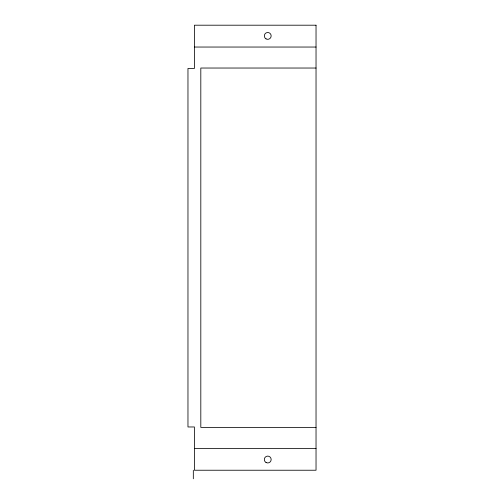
<?xml version="1.0" encoding="UTF-8"?>
<svg xmlns="http://www.w3.org/2000/svg" width="504" height="504" viewBox="0 0 504 504"><rect width="100%" height="100%" fill="white"/><g stroke="black" fill="none" stroke-linecap="round" stroke-linejoin="round"><path stroke-width="0.76" d="M194.393 47.042L316.033 47.042M316.033 68.034L200.812 68.034L200.812 427.398L316.033 427.398M194.393 448.39L316.033 448.39M193.322 470.232L193.322 478.8M316.033 25.2L194.393 25.2L194.393 68.462L187.967 68.462L187.967 426.97L194.393 426.97L194.393 470.232L316.033 470.232L316.033 25.2M266.03 462.496A3.427 3.427 0 0 0 271.165 459.528A3.427 3.427 0 0 0 266.03 456.555A3.427 3.427 0 0 0 266.03 462.496M266.03 38.877A3.427 3.427 0 0 0 271.165 35.91A3.427 3.427 0 0 0 266.03 32.943A3.427 3.427 0 0 0 266.03 38.877"/></g></svg>
